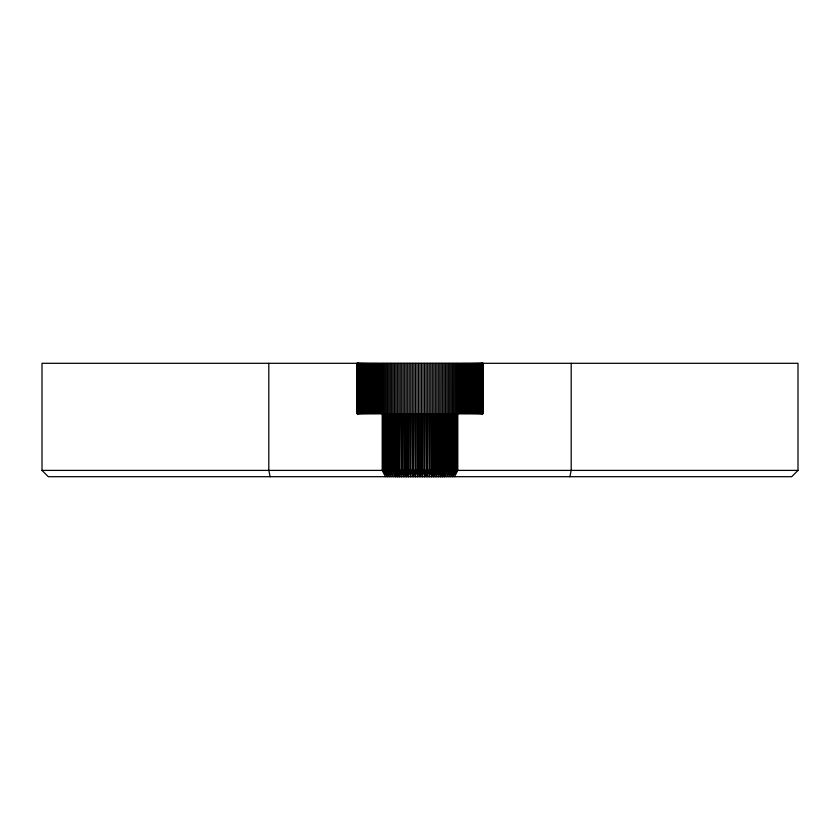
<?xml version="1.0" encoding="UTF-8"?>
<svg xmlns="http://www.w3.org/2000/svg" width="840" height="840" viewBox="0 0 840 840"><rect width="100%" height="100%" fill="white"/><g stroke="black" fill="none" stroke-linecap="round" stroke-linejoin="round"><path stroke-width="1.26" d="M436.286 413.7L436.286 470.4L433.808 476.7L433.808 363.3M406.193 363.3L406.182 470.4L408.461 476.7L408.66 413.7M421.27 413.7L421.27 470.4L422.32 476.7L422.531 413.7M438.721 413.7L438.721 470.4L436.044 476.7L436.286 470.4M408.66 470.4L410.75 476.7L411.159 413.7M423.801 413.7L423.801 470.4L424.641 476.7L425.061 413.7M441.221 363.3L441.116 470.4L438.26 476.7L438.721 470.4M411.159 470.4L413.049 476.7L413.679 470.4L413.679 413.7M426.321 413.7L426.321 470.4L426.951 476.7L427.581 470.4L427.581 413.7M443.489 413.7L443.489 470.4L440.444 476.7L441.116 470.4M428.841 413.7L429.251 476.7L430.091 470.4L430.091 413.7M413.679 470.4L415.359 476.7L416.199 470.4L416.199 413.7M445.82 413.7L445.82 470.4L442.596 476.7L443.489 470.4M431.34 413.7L431.54 476.7L432.579 470.4L432.579 413.7M416.199 470.4L417.68 476.7L418.73 470.4L418.73 413.7M448.108 413.7L448.108 470.4L444.707 476.7L445.82 470.4M433.808 476.7L435.057 470.4L435.057 413.7M418.73 470.4L420 476.7L421.27 470.4M569.867 476.7L571.2 470.4L571.2 363.3M436.044 476.7L437.504 470.4L437.504 413.7M422.32 476.7L423.801 470.4M438.26 476.7L439.919 470.4L439.919 413.7M424.641 476.7L426.321 470.4M440.444 476.7L442.312 470.4L442.312 413.7M426.951 476.7L428.841 470.4M442.596 476.7L444.665 470.4L444.665 413.7M429.251 476.7L431.34 470.4M444.707 476.7L446.975 470.4L446.933 363.3M431.54 476.7L433.818 470.4M454.577 476.7L457.8 470.4L457.8 413.7M798 470.4L791.7 476.7L48.3 476.7L42 470.4L42 363.3L798 363.3L798 470.4L42 470.4M357 413.7L483 413.7L483 363.3M394.181 413.7L394.181 470.4L395.294 476.7L391.892 470.4L391.892 413.7M394.181 470.4L397.404 476.7L396.512 470.4L396.512 413.7M385.423 476.7L382.2 470.4L382.2 413.7M396.512 470.4L399.556 476.7L398.885 470.4L398.78 363.3M398.885 470.4L401.741 476.7L401.279 413.7M401.279 470.4L403.956 476.7L403.715 413.7M403.715 470.4L406.193 476.7L406.182 470.4M395.294 476.7L393.026 470.4L393.068 363.3M397.404 476.7L395.336 470.4L395.336 413.7M399.556 476.7L397.688 470.4L397.688 413.7M401.741 476.7L400.082 470.4L400.082 413.7M403.956 476.7L402.497 470.4L402.497 413.7M270.133 476.7L268.8 470.4L268.8 363.3M406.193 476.7L404.943 470.4L404.943 413.7M408.461 476.7L407.421 470.4L407.421 413.7M410.75 476.7L409.909 470.4L409.909 413.7M413.049 476.7L412.419 470.4L412.419 413.7M415.359 476.7L414.939 413.7M417.68 476.7L417.469 413.7M482.927 363.3L482.832 413.7M482.695 363.3L482.695 413.7M482.528 363.3L482.528 413.7M482.318 363.3L482.318 413.7M482.076 363.3L482.076 413.7M481.793 363.3L481.793 413.7M481.467 363.3L481.467 413.7M481.11 363.3L481.11 413.7M480.721 363.3L480.721 413.7M480.291 363.3L480.291 413.7M479.819 363.3L479.819 413.7M479.315 363.3L479.315 413.7M478.779 363.3L478.779 413.7M478.202 363.3L478.202 413.7M477.593 363.3L477.593 413.7M476.952 363.3L476.952 413.7M476.269 363.3L476.269 413.7M475.566 363.3L475.566 413.7M474.82 363.3L474.82 413.7M474.033 363.3L474.033 413.7M473.225 363.3L473.225 413.7M472.385 363.3L472.385 413.7M471.513 363.3L471.513 413.7M470.6 363.3L470.6 413.7M469.665 363.3L469.665 413.7M468.699 363.3L468.699 413.7M467.702 363.3L467.702 413.7M466.683 363.3L466.683 413.7M465.623 363.3L465.623 413.7M464.552 363.3L464.552 413.7M463.439 363.3L463.439 413.7M462.305 363.3L462.305 413.7M461.149 363.3L461.149 413.7M459.963 363.3L459.963 413.7M458.756 363.3L458.756 413.7M457.527 363.3L457.527 413.7M456.781 413.7L456.781 470.4L452.707 476.7L455.742 470.4L455.742 413.7M456.278 363.3L456.278 413.7M454.997 363.3L454.997 413.7M454.692 413.7L454.692 470.4L450.776 476.7L453.632 470.4L453.705 363.3M452.55 413.7L452.55 470.4L448.802 476.7L451.458 470.4L451.458 413.7M452.393 363.3L452.393 413.7M451.048 363.3L451.048 413.7M450.356 413.7L450.356 470.4L446.775 476.7L449.243 470.4L449.243 413.7M449.694 363.3L449.694 413.7M448.329 363.3L448.329 413.7M445.526 363.3L445.526 413.7M444.108 363.3L444.108 413.7M442.669 363.3L442.669 413.7M439.761 363.3L439.761 413.7M438.291 363.3L438.291 413.7M436.8 363.3L436.8 413.7M435.309 363.3L435.309 413.7M432.296 363.3L432.296 413.7M430.773 363.3L430.773 413.7M429.24 363.3L429.24 413.7M427.707 363.3L427.707 413.7M426.174 363.3L426.174 413.7M424.631 363.3L424.631 413.7M423.087 363.3L423.087 413.7M421.544 363.3L421.544 413.7M420 363.3L420 476.7M418.457 363.3L418.457 413.7M416.913 363.3L416.913 413.7M415.37 363.3L415.37 413.7M413.826 363.3L413.826 413.7M412.293 363.3L412.293 413.7M410.76 363.3L410.76 413.7M409.227 363.3L409.227 413.7M407.705 363.3L407.705 413.7M404.691 363.3L404.691 413.7M403.2 363.3L403.2 413.7M401.709 363.3L401.709 413.7M400.239 363.3L400.239 413.7M397.331 363.3L397.331 413.7M395.892 363.3L395.892 413.7M394.475 363.3L394.475 413.7M391.671 363.3L391.671 413.7M390.757 413.7L390.757 470.4L393.225 476.7L389.644 470.4L389.644 413.7M390.306 363.3L390.306 413.7M388.952 363.3L388.952 413.7M388.542 413.7L388.542 470.4L391.199 476.7L387.45 470.4L387.45 413.7M387.608 363.3L387.608 413.7M386.369 413.7L386.369 470.4L389.225 476.7L385.308 470.4L385.308 413.7M386.295 363.3L386.295 413.7M385.004 363.3L385.004 413.7M384.258 413.7L384.258 470.4L387.293 476.7L383.219 470.4L383.219 413.7M383.723 363.3L383.723 413.7M382.473 363.3L382.473 413.7M381.245 363.3L381.245 413.7M380.037 363.3L380.037 413.7M378.851 363.3L378.851 413.7M377.695 363.3L377.695 413.7M376.562 363.3L376.562 413.7M375.449 363.3L375.449 413.7M374.378 363.3L374.378 413.7M373.317 363.3L373.317 413.7M372.298 363.3L372.298 413.7M371.301 363.3L371.301 413.7M370.335 363.3L370.335 413.7M369.401 363.3L369.401 413.7M368.487 363.3L368.487 413.7M367.616 363.3L367.616 413.7M366.776 363.3L366.776 413.7M365.967 363.3L365.967 413.7M365.18 363.3L365.18 413.7M364.434 363.3L364.434 413.7M363.731 363.3L363.731 413.7M363.048 363.3L363.048 413.7M362.407 363.3L362.407 413.7M361.798 363.3L361.798 413.7M361.221 363.3L361.221 413.7M360.685 363.3L360.685 413.7M360.181 363.3L360.181 413.7M359.709 363.3L359.709 413.7M359.279 363.3L359.279 413.7M358.89 363.3L358.89 413.7M358.533 363.3L358.533 413.7M358.207 363.3L358.207 413.7M357.924 363.3L357.924 413.7M357.683 363.3L357.683 413.7M357.473 363.3L357.473 413.7M357.305 363.3L357.305 413.7M357.168 363.3L357.168 413.7L357.021 363.3"/></g></svg>
